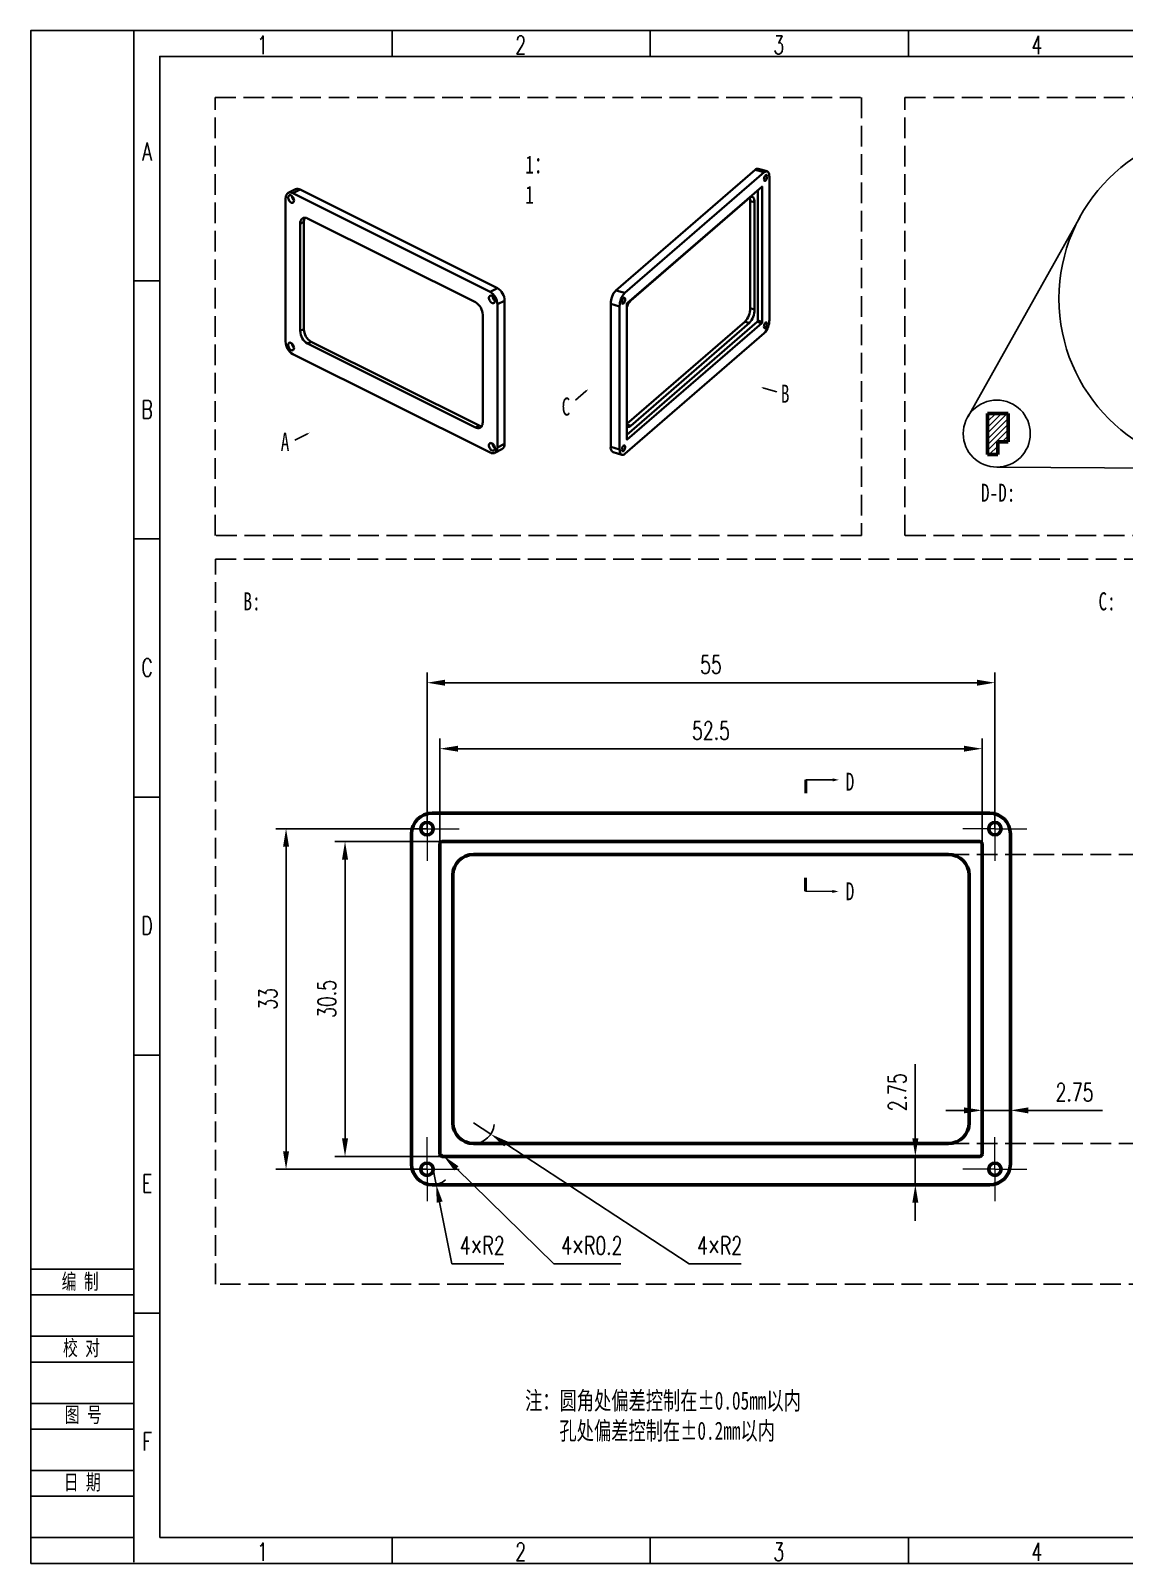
# Model space of a CAD drawing. Header units: millimetres. Extents: x 0 to 420, y 0 to 297.
# Drawn here: x 0 to 211.8, y 0 to 297 of the extents above; entities that cross this region are included whole.
import ezdxf

# ---------------------------------------------------------------- set-up
doc = ezdxf.new("R2010")
doc.units = ezdxf.units.MM
doc.linetypes.add('CENTER', pattern=[15.8, 12, -1.5, 0.8, -1.5])
doc.linetypes.add('HIDDEN', pattern=[5.5, 4, -1.5])
for name, color, linetype in [('CENTER', 6, 'CENTER'), ('COMMENT', 3, 'Continuous'), ('FRAME1', 1, 'Continuous'), ('FRAME2', 7, 'Continuous'), ('TEXT', 7, 'Continuous')]:
    doc.layers.add(name, color=color, linetype=linetype)
doc.layers.add('DIMENSION', color=92, linetype='Continuous', lineweight=25)
doc.layers.add('ENTITY', color=7, linetype='Continuous', lineweight=50)
doc.styles.get("Standard").update_dxf_attribs({"font": 'txt.shx', "width": 0.7, "bigfont": 'gbcbig.shx'})
doc.dimstyles.new('Standard$0', dxfattribs={"dimtxt": 3.5, "dimasz": 3.5, "dimexe": 2, "dimexo": 0, "dimgap": 1.75, "dimtad": 1, "dimdec": 4, "dimdsep": 46, "dimtxsty": 'Standard', "dimcen": 0, "dimclrd": 3, "dimclre": 3, "dimclrt": 6, "dimadec": 4, "dimazin": 2, "dimtfac": 1, "dimtdec": 4, "dimtmove": 0, "dimatfit": 3, "dimfxl": 1, "dimtzin": 0, "dimarcsym": 0})
doc.dimstyles.new('STANDARD$4', dxfattribs={"dimtxt": 3.5, "dimasz": 3.5, "dimexe": 2, "dimexo": 0, "dimgap": 1.75, "dimtad": 1, "dimtoh": 1, "dimdec": 4, "dimdsep": 46, "dimtxsty": 'Standard', "dimcen": 0, "dimclrd": 3, "dimclre": 3, "dimclrt": 6, "dimadec": 4, "dimazin": 2, "dimtfac": 1, "dimtdec": 4, "dimtmove": 0, "dimatfit": 2, "dimfxl": 1, "dimarcsym": 0})

# ---------------------------------------------------------------- blocks, each defined once
blk = doc.blocks.new('SW_CENTERMARKSYMBOL_0')
at = {"color": 0, "linetype": 'Continuous', "lineweight": 18}
for p, q in [((0, 2.5), (0, 3.1)), ((0, 0), (0, 2.5)), ((-2.5, 0), (-3.1, 0)), ((0, 0), (-2.5, 0)), ((0, 0), (0, -2.5)), ((0, 0), (2.5, 0)), ((2.5, 0), (3.1, 0)), ((0, -2.5), (0, -3.1))]:
    blk.add_line(p, q, dxfattribs=at)
blk = doc.blocks.new('SW_CENTERMARKSYMBOL_1')
at = {"color": 0, "linetype": 'Continuous', "lineweight": 18}
for p, q in [((0, 2.5), (0, 3.1)), ((0, 0), (0, 2.5)), ((-2.5, 0), (-3.1, 0)), ((0, 0), (-2.5, 0)), ((0, 0), (0, -2.5)), ((0, 0), (2.5, 0)), ((2.5, 0), (3.1, 0)), ((0, -2.5), (0, -3.1))]:
    blk.add_line(p, q, dxfattribs=at)
blk = doc.blocks.new('SW_CENTERMARKSYMBOL_2')
at = {"color": 0, "linetype": 'Continuous', "lineweight": 18}
for p, q in [((0, 2.5), (0, 3.1)), ((0, 0), (0, 2.5)), ((-2.5, 0), (-3.1, 0)), ((0, 0), (-2.5, 0)), ((0, 0), (0, -2.5)), ((0, 0), (2.5, 0)), ((2.5, 0), (3.1, 0)), ((0, -2.5), (0, -3.1))]:
    blk.add_line(p, q, dxfattribs=at)
blk = doc.blocks.new('SW_CENTERMARKSYMBOL_3')
at = {"color": 0, "linetype": 'Continuous', "lineweight": 18}
for p, q in [((0, 2.5), (0, 3.1)), ((0, 0), (0, 2.5)), ((-2.5, 0), (-3.1, 0)), ((0, 0), (-2.5, 0)), ((0, 0), (0, -2.5)), ((0, 0), (2.5, 0)), ((2.5, 0), (3.1, 0)), ((0, -2.5), (0, -3.1))]:
    blk.add_line(p, q, dxfattribs=at)
blk = doc.blocks.new('*D9')
at = {"layer": 'Defpoints', "color": 0, "transparency": 16777216}
for p in [(186.77, 170.65), (76.77, 142.36), (186.77, 142.36)]:
    blk.add_point(p, dxfattribs=at)
at = {"layer": 'DIMENSION', "color": 3, "lineweight": -2, "transparency": 16777216}
for p, q in [((76.77, 142.36), (76.77, 172.65)), ((186.77, 142.36), (186.77, 172.65)), ((80.27, 170.65), (183.27, 170.65))]:
    blk.add_line(p, q, dxfattribs=at)
at = {"layer": 'DIMENSION', "color": 3, "transparency": 16777216}
for points in [[(80.27, 171.23), (80.27, 170.06), (76.77, 170.65)], [(183.27, 171.23), (183.27, 170.06), (186.77, 170.65)]]:
    blk.add_solid(points, dxfattribs=at)
at = {"layer": 'DIMENSION', "transparency": 16777216, "insert": (131.77, 174.15), "char_height": 3.5, "attachment_point": 5}
blk.add_mtext('55', dxfattribs=at)
blk = doc.blocks.new('*D10')
at = {"layer": 'Defpoints', "color": 0, "transparency": 16777216}
for p in [(76.77, 142.36), (49.47, 76.36), (76.77, 76.36)]:
    blk.add_point(p, dxfattribs=at)
at = {"layer": 'DIMENSION', "color": 3, "lineweight": -2, "transparency": 16777216}
for p, q in [((76.77, 142.36), (47.47, 142.36)), ((49.47, 138.86), (49.47, 79.86)), ((76.77, 76.36), (47.47, 76.36))]:
    blk.add_line(p, q, dxfattribs=at)
at = {"layer": 'DIMENSION', "color": 3, "transparency": 16777216}
for points in [[(48.88, 138.86), (50.05, 138.86), (49.47, 142.36)], [(48.88, 79.86), (50.05, 79.86), (49.47, 76.36)]]:
    blk.add_solid(points, dxfattribs=at)
at = {"layer": 'DIMENSION', "transparency": 16777216, "insert": (45.97, 109.36), "char_height": 3.5, "attachment_point": 5, "rotation": 90}
blk.add_mtext('33', dxfattribs=at)
blk = doc.blocks.new('*D15')
at = {"layer": 'Defpoints', "color": 0, "transparency": 16777216}
for p in [(79.67, 139.86), (60.89, 78.86), (79.67, 78.86)]:
    blk.add_point(p, dxfattribs=at)
at = {"layer": 'DIMENSION', "color": 3, "lineweight": -2, "transparency": 16777216}
for p, q in [((79.67, 139.86), (58.89, 139.86)), ((60.89, 136.36), (60.89, 82.36)), ((79.67, 78.86), (58.89, 78.86))]:
    blk.add_line(p, q, dxfattribs=at)
at = {"layer": 'DIMENSION', "color": 3, "transparency": 16777216}
for points in [[(60.3, 136.36), (61.47, 136.36), (60.89, 139.86)], [(60.3, 82.36), (61.47, 82.36), (60.89, 78.86)]]:
    blk.add_solid(points, dxfattribs=at)
at = {"layer": 'DIMENSION', "transparency": 16777216, "insert": (57.39, 109.36), "char_height": 3.5, "attachment_point": 5, "rotation": 90}
blk.add_mtext('30.5', dxfattribs=at)
blk = doc.blocks.new('*D17')
at = {"layer": 'Defpoints', "color": 0, "transparency": 16777216}
for p in [(184.27, 157.86), (79.27, 139.46), (184.27, 139.46)]:
    blk.add_point(p, dxfattribs=at)
at = {"layer": 'DIMENSION', "color": 3, "lineweight": -2, "transparency": 16777216}
for p, q in [((79.27, 139.46), (79.27, 159.86)), ((82.77, 157.86), (180.77, 157.86)), ((184.27, 139.46), (184.27, 159.86))]:
    blk.add_line(p, q, dxfattribs=at)
at = {"layer": 'DIMENSION', "color": 3, "transparency": 16777216}
for points in [[(82.77, 158.44), (82.77, 157.28), (79.27, 157.86)], [(180.77, 158.44), (180.77, 157.28), (184.27, 157.86)]]:
    blk.add_solid(points, dxfattribs=at)
at = {"layer": 'DIMENSION', "transparency": 16777216, "insert": (131.77, 161.36), "char_height": 3.5, "attachment_point": 5}
blk.add_mtext('52.5', dxfattribs=at)
blk = doc.blocks.new('*D23')
at = {"layer": 'Defpoints', "color": 0, "transparency": 16777216}
for p in [(85.77, 85.36), (89.12, 83.17)]:
    blk.add_point(p, dxfattribs=at)
at = {"layer": 'DIMENSION', "color": 3, "lineweight": -2, "transparency": 16777216}
for p, q in [((85.77, 85.36), (89.12, 83.17)), ((92.05, 81.26), (127.54, 58.07)), ((127.54, 58.07), (137.61, 58.07))]:
    blk.add_line(p, q, dxfattribs=at)
blk.add_arc((85.77, 85.36), 4, 270, 355.4884, dxfattribs=at)
at = {"layer": 'DIMENSION', "color": 3, "transparency": 16777216}
blk.add_solid([(92.37, 81.75), (91.73, 80.77), (89.12, 83.17)], dxfattribs=at)
at = {"layer": 'DIMENSION', "transparency": 16777216, "insert": (133.45, 61.57), "char_height": 3.5, "attachment_point": 5}
blk.add_mtext('4×R2', dxfattribs=at)
blk = doc.blocks.new('*D24')
at = {"layer": 'Defpoints', "color": 0, "transparency": 16777216}
for p in [(77.77, 77.36), (78.54, 73.43)]:
    blk.add_point(p, dxfattribs=at)
at = {"layer": 'DIMENSION', "color": 3, "lineweight": -2, "transparency": 16777216}
for p, q in [((77.77, 77.36), (78.54, 73.43)), ((79.21, 70), (81.55, 58.07)), ((81.55, 58.07), (91.62, 58.07))]:
    blk.add_line(p, q, dxfattribs=at)
blk.add_arc((77.77, 77.36), 4, 270, 309.7315, dxfattribs=at)
at = {"layer": 'DIMENSION', "color": 3, "transparency": 16777216}
blk.add_solid([(79.78, 70.11), (78.64, 69.89), (78.54, 73.43)], dxfattribs=at)
at = {"layer": 'DIMENSION', "transparency": 16777216, "insert": (87.46, 61.57), "char_height": 3.5, "attachment_point": 5}
blk.add_mtext('4×R2', dxfattribs=at)
blk = doc.blocks.new('*D25')
at = {"layer": 'Defpoints', "color": 0, "transparency": 16777216}
for p in [(79.67, 79.26), (79.95, 78.98)]:
    blk.add_point(p, dxfattribs=at)
at = {"layer": 'DIMENSION', "color": 3, "lineweight": -2, "transparency": 16777216}
for p, q in [((79.67, 79.26), (79.95, 78.98)), ((82.46, 76.53), (101.36, 58.07)), ((101.36, 58.07), (114.29, 58.07))]:
    blk.add_line(p, q, dxfattribs=at)
blk.add_arc((79.67, 79.26), 0.4, 270, 315.6639, dxfattribs=at)
at = {"layer": 'DIMENSION', "color": 3, "transparency": 16777216}
blk.add_solid([(82.87, 76.95), (82.05, 76.12), (79.95, 78.98)], dxfattribs=at)
at = {"layer": 'DIMENSION', "transparency": 16777216, "insert": (108.7, 61.57), "char_height": 3.5, "attachment_point": 5}
blk.add_mtext('4×R0.2', dxfattribs=at)
blk = doc.blocks.new('*D35')
at = {"layer": 'Defpoints', "color": 0, "transparency": 16777216}
for p in [(171.01, 78.86), (171.01, 73.36), (171.35, 73.36)]:
    blk.add_point(p, dxfattribs=at)
at = {"layer": 'DIMENSION', "color": 3, "lineweight": -2, "transparency": 16777216}
for p, q in [((171.35, 82.36), (171.35, 96.71)), ((171.01, 78.86), (173.35, 78.86)), ((171.35, 73.36), (171.35, 78.86)), ((171.01, 73.36), (173.35, 73.36)), ((171.35, 69.86), (171.35, 66.36))]:
    blk.add_line(p, q, dxfattribs=at)
at = {"layer": 'DIMENSION', "color": 3, "transparency": 16777216}
for points in [[(170.77, 82.36), (171.94, 82.36), (171.35, 78.86)], [(170.77, 69.86), (171.94, 69.86), (171.35, 73.36)]]:
    blk.add_solid(points, dxfattribs=at)
at = {"layer": 'DIMENSION', "transparency": 16777216, "insert": (167.85, 91.28), "char_height": 3.5, "attachment_point": 5, "rotation": 90}
blk.add_mtext('2.75', dxfattribs=at)
blk = doc.blocks.new('*D36')
at = {"layer": 'Defpoints', "color": 0, "transparency": 16777216}
for p in [(184.27, 90.31), (189.77, 87.78), (189.77, 86.75)]:
    blk.add_point(p, dxfattribs=at)
at = {"layer": 'DIMENSION', "color": 3, "lineweight": -2, "transparency": 16777216}
for p, q in [((184.27, 90.31), (184.27, 85.78)), ((189.77, 86.75), (189.77, 89.78)), ((180.77, 87.78), (177.27, 87.78)), ((184.27, 87.78), (189.77, 87.78)), ((193.27, 87.78), (207.62, 87.78))]:
    blk.add_line(p, q, dxfattribs=at)
at = {"layer": 'DIMENSION', "color": 3, "transparency": 16777216}
for points in [[(180.77, 88.36), (180.77, 87.19), (184.27, 87.78)], [(193.27, 88.36), (193.27, 87.19), (189.77, 87.78)]]:
    blk.add_solid(points, dxfattribs=at)
at = {"layer": 'DIMENSION', "transparency": 16777216, "insert": (202.19, 91.28), "char_height": 3.5, "attachment_point": 5}
blk.add_mtext('2.75', dxfattribs=at)

msp = doc.modelspace()

# ---------------------------------------------------------------- hatches: boundary and pattern name
at = {"layer": 'COMMENT'}
h = msp.add_hatch(dxfattribs=at)
h.set_pattern_fill('ANSI31', color=44, scale=0.25)
h.paths.add_polyline_path([(189.31135, 222.84515), (185.31135, 222.84515), (185.31135, 214.84515), (187.31135, 214.84515), (187.31135, 217.34515), (189.31135, 217.34515)])

# ---------------------------------------------------------------- linework, layer by layer
for p, q in [((181.56839, 222.26409), (203.24879, 260.93625)), ((187.12975, 212.41481), (232.10587, 212.14549)), ((150.15805, 151.84242), (155.35207, 151.81923)), ((150.06153, 130.224), (155.25555, 130.20081))]:
    msp.add_line(p, q, dxfattribs=at)
at = {"layer": 'COMMENT', "color": 4}
for p, q in [((105.55698, 225.42031), (107.52831, 227.111)), ((144.54105, 227.03496), (142.03678, 227.72287)), ((51.18201, 217.66146), (53.50487, 218.82289))]:
    msp.add_line(p, q, dxfattribs=at)
at = {"layer": 'COMMENT', "lineweight": 40}
for p, q in [((150.14632, 149.21464), (150.15805, 151.84242)), ((150.07326, 132.85179), (150.06153, 130.224))]:
    msp.add_line(p, q, dxfattribs=at)
at = {"layer": 'COMMENT', "linetype": 'HIDDEN'}
for p, q in [((177.76878, 137.35975), (267.14491, 137.35975)), ((177.76878, 81.35975), (267.14491, 81.35975))]:
    msp.add_line(p, q, dxfattribs=at)
at = {"layer": 'COMMENT', "color": 2, "linetype": 'HIDDEN'}
for points in [[(35.72141, 284.07081), (160.9412, 284.07081), (160.9412, 199.1839), (35.72141, 199.1839)], [(169.34509, 284.07081), (277.89289, 284.07081), (277.89289, 199.1839), (169.34509, 199.1839)], [(35.80999, 194.55435), (403.67245, 194.55435), (403.67245, 54.10222), (35.80999, 54.10222)]]:
    msp.add_lwpolyline(points, close=True, dxfattribs=at)
at = {"layer": 'COMMENT', "color": 4}
for points in [[(107.52831, 227.111, 0.3, 0, 0), (107.98376, 227.5016, 0, 0, 0)], [(142.03678, 227.72287, 0.3, 0, 0), (141.45821, 227.8818, 0, 0, 0)], [(53.50487, 218.82289, 0.3, 0, 0), (54.04153, 219.09122, 0, 0, 0)]]:
    msp.add_lwpolyline(points, format="xyseb", dxfattribs=at)
at = {"layer": 'COMMENT'}
for points in [[(155.35207, 151.81923, 0.6, 0, 0), (156.55206, 151.81387, 0, 0, 0)], [(155.25555, 130.20081, 0.6, 0, 0), (156.45554, 130.19545, 0, 0, 0)]]:
    msp.add_lwpolyline(points, format="xyseb", dxfattribs=at)
for centre, radius in [((232.10587, 245.07457), 32.92907), ((187.12975, 218.90955), 6.49474)]:
    msp.add_circle(centre, radius, dxfattribs=at)
at = {"layer": 'ENTITY', "lineweight": 30}
for p, q in [((113.34961, 246.66857), (140.34961, 270.05126)), ((142.08166, 269.55126), (115.08166, 246.16857)), ((142.08166, 269.55126), (140.34961, 270.05126)), ((142.63636, 269.74075), (140.90431, 270.24075)), ((143.08166, 240.97242), (143.08166, 268.68524)), ((49.38105, 264.47434), (49.38105, 236.76153)), ((51.31505, 266.26319), (49.90083, 265.55609)), ((52.20947, 266.20639), (50.79526, 265.49928)), ((88.97902, 246.4074), (50.79526, 265.49928)), ((52.20947, 266.20639), (90.39324, 247.11451)), ((141.60666, 266.75833), (115.55666, 244.19837)), ((116.21564, 244.68652), (139.21564, 264.60511)), ((140.84064, 240.85436), (140.84064, 266.09493)), ((141.70666, 266.67173), (141.55666, 266.71503)), ((141.70666, 240.60436), (141.70666, 266.67173)), ((140.21564, 263.73908), (139.34961, 263.98908)), ((139.34961, 263.98908), (139.34961, 243.20447)), ((140.21564, 263.73908), (140.21564, 242.95447)), ((52.91658, 259.94958), (52.20947, 259.59602)), ((52.20947, 259.59602), (52.20947, 238.81141)), ((52.91658, 259.94958), (52.91658, 239.16497)), ((86.1506, 244.35751), (53.62369, 260.62097)), ((88.97902, 246.4074), (90.39324, 247.11451)), ((113.34961, 246.66857), (115.08166, 246.16857)), ((91.80745, 244.67535), (90.39324, 243.96824)), ((90.39324, 216.25543), (90.39324, 243.96824)), ((91.80745, 244.67535), (91.80745, 216.96254)), ((114.08166, 243.5705), (112.34961, 244.0705)), ((112.34961, 216.35769), (112.34961, 244.0705)), ((114.08166, 243.5705), (114.08166, 215.85769)), ((115.45666, 243.93856), (115.45666, 217.87119)), ((87.56481, 221.13374), (87.56481, 241.91835)), ((138.34961, 240.6064), (115.45666, 220.78052)), ((115.45666, 218.69799), (140.74064, 240.59455)), ((139.21564, 240.3564), (138.34961, 240.6064)), ((139.34961, 243.20447), (140.21564, 242.95447)), ((141.60666, 240.34455), (140.74064, 240.59455)), ((140.84064, 240.85436), (141.70666, 240.60436)), ((52.20947, 238.81141), (52.91658, 239.16497)), ((115.08166, 214.99166), (142.08166, 238.37435)), ((115.55666, 217.78459), (141.60666, 240.34455)), ((139.21564, 240.3564), (116.21564, 220.43781)), ((54.33079, 236.72581), (53.62369, 236.37226)), ((53.62369, 236.37226), (86.1506, 220.1088)), ((54.33079, 236.72581), (86.8577, 220.46235)), ((50.79526, 234.32237), (88.97902, 215.23049)), ((86.1506, 220.1088), (86.8577, 220.46235)), ((115.45666, 220.65691), (116.21564, 220.43781)), ((90.39324, 216.25543), (91.80745, 216.96254)), ((115.46436, 217.81124), (115.55666, 217.78459)), ((89.87345, 215.17368), (91.28767, 215.88079)), ((112.34961, 216.35769), (114.08166, 215.85769)), ((112.79491, 215.30217), (114.52696, 214.80217))]:
    msp.add_line(p, q, dxfattribs=at)
at = {"layer": 'ENTITY'}
for p, q in [((185.31135, 222.84515), (189.31135, 222.84515)), ((185.31135, 214.84515), (185.31135, 222.84515)), ((189.31135, 222.84515), (189.31135, 217.34515)), ((189.31135, 217.34515), (187.31135, 217.34515)), ((187.31135, 217.34515), (187.31135, 214.84515)), ((187.31135, 214.84515), (185.31135, 214.84515)), ((185.76878, 145.35975), (77.76878, 145.35975)), ((73.76878, 141.35975), (73.76878, 77.35975)), ((183.86878, 139.85975), (79.66878, 139.85975)), ((189.76878, 77.35975), (189.76878, 141.35975)), ((79.26878, 139.45975), (79.26878, 79.25975)), ((85.76878, 137.35975), (177.76878, 137.35975)), ((184.26878, 79.25975), (184.26878, 139.45975)), ((81.76878, 85.35975), (81.76878, 133.35975)), ((181.76878, 133.35975), (181.76878, 85.35975)), ((177.76878, 81.35975), (85.76878, 81.35975)), ((79.66878, 78.85975), (183.86878, 78.85975)), ((77.76878, 73.35975), (185.76878, 73.35975))]:
    msp.add_line(p, q, dxfattribs=at)
at = {"layer": 'ENTITY', "lineweight": 30, "flags": 128}
for points in [[(142.03166, 268.20892), (142.04382, 268.36584), (142.07929, 268.53109), (142.13521, 268.69129), (142.20704, 268.83346), (142.28897, 268.94608), (142.37436, 269.02003), (142.45629, 269.04932), (142.52812, 269.03157), (142.58404, 268.96822), (142.61951, 268.8644), (142.63166, 268.72854), (142.61951, 268.57162), (142.58404, 268.40637), (142.52812, 268.24617), (142.45629, 268.104), (142.37436, 267.99138), (142.28897, 267.91743), (142.20704, 267.88814), (142.13521, 267.90589), (142.07929, 267.96924), (142.04382, 268.07305), (142.03166, 268.20892)], [(143.08166, 268.68524), (143.06935, 268.94553), (143.03272, 269.17808), (142.97267, 269.37718), (142.89068, 269.53791), (142.78877, 269.65633), (142.66945, 269.72951), (142.53566, 269.75565), (142.39068, 269.7341), (142.2381, 269.66541), (142.08166, 269.55126)], [(50.79526, 265.49928), (50.57403, 265.58857), (50.35824, 265.63302), (50.15322, 265.63152), (49.964, 265.58412), (49.79526, 265.49198), (49.65114, 265.35737), (49.53519, 265.1836), (49.45026, 264.97496), (49.39846, 264.73659), (49.38105, 264.47434)], [(51.00739, 264.09418), (50.98962, 264.27536), (50.93742, 264.46293), (50.85407, 264.64511), (50.74481, 264.81043), (50.61651, 264.94853), (50.47723, 265.05071), (50.33571, 265.11057), (50.20085, 265.12433), (50.08112, 265.09114), (49.98406, 265.01308), (49.91574, 264.89505), (49.88048, 264.74447), (49.88048, 264.5708), (49.91574, 264.38496), (49.98406, 264.19862), (50.08112, 264.02348), (50.20085, 263.87057), (50.33571, 263.74947), (50.47723, 263.66781), (50.61651, 263.63071), (50.74481, 263.6405), (50.85407, 263.69657), (50.93742, 263.7954), (50.98962, 263.93077), (51.00739, 264.09418)], [(139.21564, 264.60511), (139.37207, 264.71926), (139.52466, 264.78795), (139.66963, 264.80949), (139.80342, 264.78335), (139.92275, 264.71017), (140.02466, 264.59176), (140.10665, 264.43103), (140.1667, 264.23193), (140.20333, 263.99937), (140.21564, 263.73908)], [(141.60666, 266.75833), (141.62617, 266.7719), (141.64493, 266.77829), (141.66222, 266.77725), (141.67738, 266.76884), (141.68981, 266.75336), (141.69905, 266.73142), (141.70474, 266.70385), (141.70666, 266.67173)], [(52.20947, 259.59602), (52.22688, 259.85827), (52.27869, 260.09665), (52.36361, 260.30529), (52.47956, 260.47905), (52.62369, 260.61366), (52.79243, 260.7058), (52.98165, 260.75321), (53.18667, 260.7547), (53.40245, 260.71026), (53.62369, 260.62097)], [(89.89826, 244.64874), (89.88049, 244.82993), (89.82829, 245.0175), (89.74495, 245.19967), (89.63569, 245.365), (89.50738, 245.50309), (89.3681, 245.60528), (89.22658, 245.66513), (89.09172, 245.6789), (88.972, 245.6457), (88.87493, 245.56764), (88.80662, 245.44961), (88.77135, 245.29903), (88.77135, 245.12536), (88.80662, 244.93952), (88.87493, 244.75318), (88.972, 244.57805), (89.09172, 244.42513), (89.22658, 244.30404), (89.3681, 244.22237), (89.50738, 244.18527), (89.63569, 244.19506), (89.74495, 244.25113), (89.82829, 244.34996), (89.88049, 244.48533), (89.89826, 244.64874)], [(114.53166, 244.39322), (114.54382, 244.55014), (114.57929, 244.71539), (114.63521, 244.87559), (114.70704, 245.01776), (114.78897, 245.13038), (114.87436, 245.20433), (114.95629, 245.23362), (115.02812, 245.21587), (115.08404, 245.15252), (115.11951, 245.04871), (115.13166, 244.91284), (115.11951, 244.75592), (115.08404, 244.59067), (115.02812, 244.43047), (114.95629, 244.2883), (114.87436, 244.17568), (114.78897, 244.10173), (114.70704, 244.07244), (114.63521, 244.09019), (114.57929, 244.15354), (114.54382, 244.25735), (114.53166, 244.39322)], [(142.03166, 239.63008), (142.04382, 239.787), (142.07929, 239.95225), (142.13521, 240.11245), (142.20704, 240.25462), (142.28897, 240.36724), (142.37436, 240.44119), (142.45629, 240.47048), (142.52812, 240.45273), (142.58404, 240.38938), (142.61951, 240.28557), (142.63166, 240.1497), (142.61951, 239.99278), (142.58404, 239.82753), (142.52812, 239.66733), (142.45629, 239.52516), (142.37436, 239.41254), (142.28897, 239.33859), (142.20704, 239.3093), (142.13521, 239.32705), (142.07929, 239.3904), (142.04382, 239.49421), (142.03166, 239.63008)], [(51.00739, 235.51534), (50.98962, 235.69652), (50.93742, 235.88409), (50.85407, 236.06627), (50.74481, 236.2316), (50.61651, 236.36969), (50.47723, 236.47188), (50.33571, 236.53173), (50.20085, 236.54549), (50.08112, 236.5123), (49.98406, 236.43424), (49.91574, 236.31621), (49.88048, 236.16563), (49.88048, 235.99196), (49.91574, 235.80612), (49.98406, 235.61978), (50.08112, 235.44465), (50.20085, 235.29173), (50.33571, 235.17063), (50.47723, 235.08897), (50.61651, 235.05187), (50.74481, 235.06166), (50.85407, 235.11773), (50.93742, 235.21656), (50.98962, 235.35193), (51.00739, 235.51534)], [(87.56481, 221.13374), (87.5474, 220.8715), (87.49559, 220.63312), (87.41067, 220.42448), (87.29472, 220.25072), (87.1506, 220.11611), (86.98185, 220.02397), (86.79264, 219.97656), (86.58761, 219.97506), (86.37183, 220.01951), (86.1506, 220.1088)], [(116.21564, 220.43781), (116.0592, 220.32366), (115.90662, 220.25497), (115.76165, 220.23343), (115.62785, 220.25957), (115.50853, 220.33275), (115.45666, 220.3848)], [(89.89826, 216.0699), (89.88049, 216.25109), (89.82829, 216.43866), (89.74495, 216.62083), (89.63569, 216.78616), (89.50738, 216.92425), (89.3681, 217.02644), (89.22658, 217.08629), (89.09172, 217.10006), (88.972, 217.06686), (88.87493, 216.9888), (88.80662, 216.87077), (88.77135, 216.72019), (88.77135, 216.54653), (88.80662, 216.36068), (88.87493, 216.17434), (88.972, 215.99921), (89.09172, 215.84629), (89.22658, 215.7252), (89.3681, 215.64353), (89.50738, 215.60643), (89.63569, 215.61622), (89.74495, 215.67229), (89.82829, 215.77112), (89.88049, 215.90649), (89.89826, 216.0699)], [(115.55666, 217.78459), (115.53716, 217.77102), (115.5184, 217.76464), (115.50111, 217.76567), (115.48595, 217.77409), (115.47352, 217.78956), (115.46428, 217.8115), (115.45859, 217.83907), (115.45666, 217.87119)], [(88.97902, 215.23049), (89.20026, 215.14119), (89.41604, 215.09675), (89.62106, 215.09825), (89.81028, 215.14565), (89.97902, 215.23779), (90.12315, 215.3724), (90.2391, 215.54616), (90.32402, 215.7548), (90.37583, 215.99318), (90.39324, 216.25543)], [(114.08166, 215.85769), (114.09398, 215.5974), (114.13061, 215.36484), (114.19066, 215.16574), (114.27265, 215.00501), (114.37456, 214.88659), (114.49388, 214.81342), (114.62767, 214.78728), (114.77265, 214.80882), (114.92523, 214.87751), (115.08166, 214.99166)], [(114.53166, 215.81438), (114.54382, 215.9713), (114.57929, 216.13655), (114.63521, 216.29675), (114.70704, 216.43892), (114.78897, 216.55154), (114.87436, 216.62549), (114.95629, 216.65478), (115.02812, 216.63703), (115.08404, 216.57368), (115.11951, 216.46987), (115.13166, 216.334), (115.11951, 216.17708), (115.08404, 216.01183), (115.02812, 215.85163), (114.95629, 215.70946), (114.87436, 215.59684), (114.78897, 215.52289), (114.70704, 215.49361), (114.63521, 215.51136), (114.57929, 215.5747), (114.54382, 215.67852), (114.53166, 215.81438)]]:
    msp.add_lwpolyline(points, dxfattribs=at)
at = {"layer": 'ENTITY'}
for centre in [(76.76878, 142.35975), (186.76878, 142.35975), (76.76878, 76.35975), (186.76878, 76.35975)]:
    msp.add_circle(centre, 1.2, dxfattribs=at)
at = {"layer": 'ENTITY', "lineweight": 30}
for centre, radius, start, end in [((140.79956, 269.64075), 0.60908, 80.0965924, 137.6240102), ((51.77794, 265.04514), 1.196, 183.2907106, 229.8393918), ((51.64989, 264.98111), 0.92847, 189.8182994, 223.311803), ((51.70622, 265.35237), 0.99127, 59.4900483, 113.2421941), ((137.37156, 264.0366), 1.97863, 358.6238077, 17.7216365), ((54.32696, 260.00938), 1.41165, 147.9339575, 182.4279116), ((88.93143, 244.6374), 2.87627, 0.7559265, 59.4540372), ((116.10625, 244.11606), 3.75691, 137.2017301, 180.694821), ((84.68879, 241.88041), 2.87627, 0.7559265, 59.4540372), ((87.51722, 243.9303), 2.87627, 0.7559265, 59.4540372), ((90.66882, 245.5997), 1.196, 183.2907106, 229.8393918), ((90.54076, 245.53567), 0.92847, 189.8182994, 223.311803), ((117.8383, 243.61606), 3.75691, 137.2017301, 180.694821), ((115.83581, 243.94177), 0.37916, 137.410901, 180.4856501), ((118.38372, 242.52309), 3.06284, 135.0615055, 162.8752738), ((135.59298, 243.15891), 3.75691, 317.2017301, 0.694821), ((136.459, 242.90891), 3.75691, 317.2017301, 0.694821), ((140.46149, 240.85115), 0.37916, 317.410901, 0.4856501), ((141.32751, 240.60115), 0.37916, 317.410901, 0.4856501), ((139.32503, 240.92686), 3.75691, 317.2017301, 0.694821), ((55.08549, 238.84936), 2.87627, 180.7559265, 239.4540372), ((55.7926, 239.20291), 2.87627, 180.7559265, 239.4540372), ((52.25706, 236.79947), 2.87627, 180.7559265, 239.4540372), ((51.77794, 236.4663), 1.196, 183.2907106, 229.8393918), ((51.64989, 236.40227), 0.92847, 189.8182994, 223.311803), ((87.41999, 221.52279), 1.20029, 242.0658128, 266.6913151), ((90.66882, 217.02087), 1.196, 183.2907106, 229.8393918), ((90.6752, 216.84084), 1.13877, 302.5359906, 6.1348678), ((90.54076, 216.95684), 0.92847, 189.8182994, 223.311803), ((113.3785, 216.17007), 1.04586, 169.6656, 236.0822366)]:
    msp.add_arc(centre, radius, start, end, dxfattribs=at)
at = {"layer": 'ENTITY'}
for centre, radius, start, end in [((77.76878, 141.35975), 4, 90, 180), ((185.76878, 141.35975), 4, 0, 90), ((79.66878, 139.45975), 0.4, 90, 180), ((183.86878, 139.45975), 0.4, 0, 90), ((85.76878, 133.35975), 4, 90, 180), ((177.76878, 133.35975), 4, 0, 90), ((85.76878, 85.35975), 4, 180, 270), ((177.76878, 85.35975), 4, 270, 0), ((77.76878, 77.35975), 4, 180, 270), ((79.66878, 79.25975), 0.4, 180, 270), ((183.86878, 79.25975), 0.4, 270, 0), ((185.76878, 77.35975), 4, 270, 0)]:
    msp.add_arc(centre, radius, start, end, dxfattribs=at)
at = {"layer": 'FRAME1'}
for p, q in [((20, 297), (20, 0.23817)), ((70, 292), (70, 297)), ((120, 292), (120, 297)), ((170, 292), (170, 297)), ((20, 248.5), (20, 0.23817)), ((20, 248.5), (25, 248.5)), ((20, 198.5), (25, 198.5)), ((20, 148.5), (25, 148.5)), ((20, 98.5), (25, 98.5)), ((0, 57), (20, 57)), ((0, 52), (20, 52)), ((20, 48.5), (25, 48.5)), ((0, 44), (20, 44)), ((0, 39), (20, 39)), ((0, 31), (20, 31)), ((0, 26), (20, 26)), ((0, 18), (20, 18)), ((0, 13), (20, 13)), ((0, 5), (20, 5)), ((0, 5), (20, 5)), ((70, 0), (70, 5)), ((120, 0), (120, 5)), ((170, 0), (170, 5))]:
    msp.add_line(p, q, dxfattribs=at)
msp.add_lwpolyline([(0, 0), (420, 0), (420, 297), (0, 297)], close=True, dxfattribs=at)
at = {"layer": 'FRAME2'}
msp.add_lwpolyline([(25, 5), (415, 5), (415, 292), (25, 292)], close=True, dxfattribs=at)

# ---------------------------------------------------------------- block references
at = {"layer": 'CENTER', "xscale": 2, "yscale": 2, "zscale": 2}
for name, p in [('SW_CENTERMARKSYMBOL_1', (76.76878, 142.35975)), ('SW_CENTERMARKSYMBOL_0', (186.76878, 142.35975)), ('SW_CENTERMARKSYMBOL_2', (76.76878, 76.35975)), ('SW_CENTERMARKSYMBOL_3', (186.76878, 76.35975))]:
    msp.add_blockref(name, p, dxfattribs=at)

# ---------------------------------------------------------------- texts
at = {"char_height": 3.5, "attachment_point": 5}
for s, insert in [('1', (44.90266, 294.21764)), ('2', (94.90266, 294.21764)), ('3', (144.90266, 294.21764)), ('4', (194.90266, 294.21764)), ('A', (22.55844, 273.58848)), ('B', (22.55844, 223.58848)), ('C', (22.55844, 173.58848)), ('D', (22.55844, 123.58848)), ('E', (22.55844, 73.58848)), ('F', (22.55844, 23.58848)), ('1', (44.90266, 2.21764)), ('2', (94.90266, 2.21764)), ('3', (144.90266, 2.21764)), ('4', (194.90266, 2.21764))]:
    msp.add_mtext(s, dxfattribs=dict(at, insert=insert))
at = {"layer": 'COMMENT', "color": 3, "insert": (95.8032, 272.79185), "char_height": 3.5, "attachment_point": 1}
msp.add_mtext_dynamic_manual_height_columns('{\\fFangSong|b1|i0|c134|p49;1：1}', width=6.2252843, gutter_width=17.5, heights=[0], dxfattribs=at)
at = {"layer": 'COMMENT', "color": 4, "char_height": 3.5, "attachment_point": 1}
for s, insert in [('{\\fFangSong|b1|i0|c134|p49;C}', (102.83991, 225.90976)), ('{\\fFangSong|b1|i0|c134|p49;B}', (145.30487, 228.39806)), ('{\\fFangSong|b1|i0|c134|p49;A}', (48.43604, 219.07594)), ('{\\fFangSong|b1|i0|c134|p49;D-D:}', (184.06602, 209.21491)), ('{\\fFangSong|b1|i0|c134|p49;B:}', (41.21256, 188.16656)), ('{\\fFangSong|b1|i0|c134|p49;C:}', (206.82115, 188.16656)), ('{\\fFangSong|b1|i0|c134|p49;D}', (157.86993, 153.21699)), ('{\\fFangSong|b1|i0|c134|p49;D}', (157.86993, 131.97524))]:
    msp.add_mtext_dynamic_manual_height_columns(s, width=6.1532572, gutter_width=17.5, heights=[0], dxfattribs=dict(at, insert=insert))
at = {"layer": 'COMMENT', "insert": (95.75034, 33.29257), "char_height": 3.5, "attachment_point": 1}
msp.add_mtext_dynamic_manual_height_columns('{\\fFangSong|b0|i0|c134|p49;注：圆角处偏差控制在±0.05mm以内\\P    孔处偏差控制在±0.2mm以内}', width=90.6509692, gutter_width=17.5, heights=[0], dxfattribs=at)
at = {"layer": 'TEXT', "char_height": 3, "attachment_point": 5}
for s, insert, width in [('\\pxqc;{\\fFangSong|b0|i0|c134|p49;编 制}', (9.5843, 54.45683), 8.4096104), ('\\pxqc;{\\fFangSong|b0|i0|c134|p49;校 对}', (9.84302, 41.59468), 12.1895126), ('\\pxqc;{\\fFangSong|b0|i0|c134|p49;图 号}', (10.20018, 28.6404), 19.2606054), ('\\pxqc;{\\fFangSong|b0|i0|c134|p49;日 期}', (9.98923, 15.55385), 13.8310057)]:
    msp.add_mtext(s, dxfattribs=dict(at, insert=insert, width=width))

# ---------------------------------------------------------------- dimensions: what is measured, and where the dimension line sits
at = {"layer": 'DIMENSION'}
dim = msp.add_linear_dim(base=(186.76878, 170.64589), p1=(76.76878, 142.35975), p2=(186.76878, 142.35975), text='55', dimstyle='Standard$0', override={"dimclrt": 256}, dxfattribs=at)
dim.commit()
dim.dimension.update_dxf_attribs({"geometry": '*D9', "text_midpoint": (131.76878, 174.14589)})
dim = msp.add_linear_dim(base=(184.26878, 157.86049), p1=(79.26878, 139.45975), p2=(184.26878, 139.45975), dimstyle='Standard$0', override={"dimlfac": 0.5, "dimclrt": 256}, dxfattribs=at)
dim.commit()
dim.dimension.update_dxf_attribs({"geometry": '*D17', "text_midpoint": (131.76878, 161.36049)})
dim = msp.add_linear_dim(base=(49.4673, 76.35975), p1=(76.76878, 142.35975), p2=(76.76878, 76.35975), angle=90, text='33', dimstyle='Standard$0', override={"dimclrt": 256}, dxfattribs=at)
dim.commit()
dim.dimension.update_dxf_attribs({"geometry": '*D10', "text_midpoint": (45.9673, 109.35975)})
for base, p1, p2, angle, picture, middle in [((60.88501, 78.85975), (79.66878, 139.85975), (79.66878, 78.85975), 90, '*D15', (57.38501, 109.35975)), ((189.76878, 87.77823), (184.26878, 90.31482), (189.76878, 86.74695), 180, '*D36', (202.19378, 91.27823))]:
    dim = msp.add_linear_dim(base=base, p1=p1, p2=p2, angle=angle, dimstyle='Standard$0', override={"dimlfac": 0.5, "dimclrt": 256}, dxfattribs=at)
    dim.commit()
    dim.dimension.update_dxf_attribs({"geometry": picture, "text_midpoint": middle})
dim = msp.add_linear_dim(base=(171.3536, 73.35975), p1=(171.0139, 78.85975), p2=(171.0139, 73.35975), angle=90, dimstyle='Standard$0', override={"dimlfac": 0.5, "dimclrt": 256}, dxfattribs=at)
dim.commit()
dim.dimension.update_dxf_attribs({"geometry": '*D35', "text_midpoint": (171.3536, 91.28475), "dimtype": 160})
for center, mpoint, picture, middle in [((85.76878, 85.35975), (89.11738, 83.17186), '*D23', (133.45147, 58.06557)), ((77.76878, 77.35975), (78.53774, 73.43436), '*D24', (87.45681, 58.06557)), ((79.66878, 79.25975), (79.95488, 78.9802), '*D25', (108.69744, 58.06557))]:
    dim = msp.add_radius_dim(center=center, mpoint=mpoint, text='4×<>', dimstyle='STANDARD$4', override={"dimlfac": 0.5, "dimclrt": 256}, dxfattribs=at)
    dim.commit()
    dim.dimension.update_dxf_attribs({"geometry": picture, "text_midpoint": middle, "dimtype": 164})

doc.saveas('drawing.dxf')
